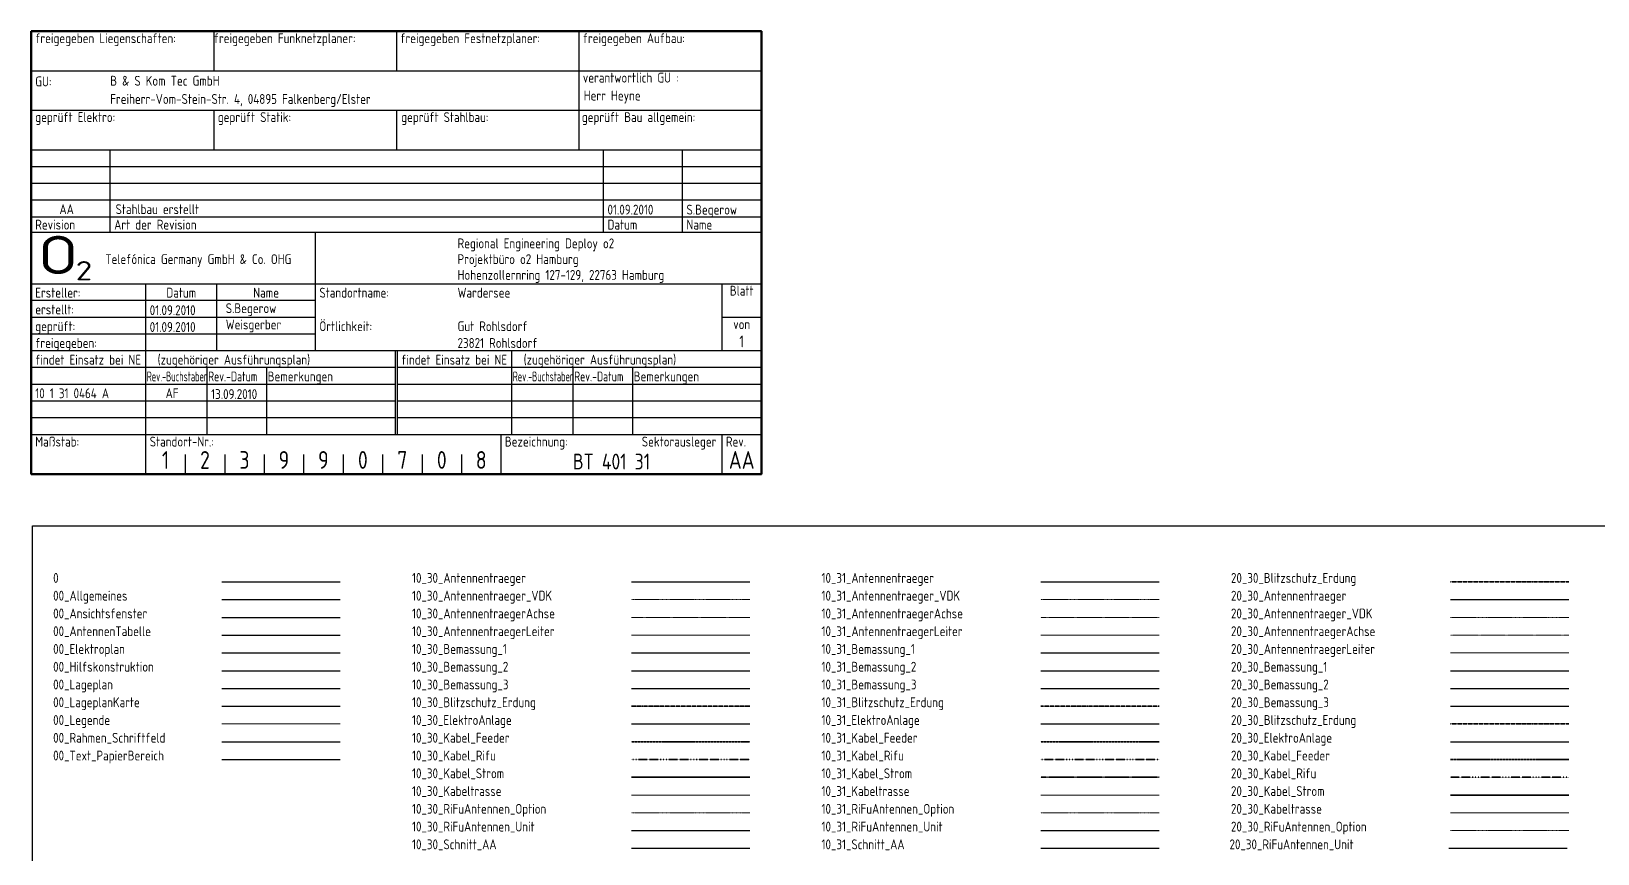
# Model space of a CAD drawing. Header units: millimetres. Extents: x -91 to 69546, y -31188 to 10802.
# Drawn here: x -91 to 39598, y -10043 to 10802 of the extents above; entities that cross this region are included whole.
import ezdxf
from ezdxf.enums import TextEntityAlignment as Align

# ---------------------------------------------------------------- set-up
doc = ezdxf.new("R2010")
doc.units = ezdxf.units.MM
for name, pattern in [('ACAD_ISO08W100', [36, 24, -3, 6, -3]), ('ACAD_ISO09W100', [45, 24, -3, 6, -3, 6, -3]), ('ACAD_ISO13W100', [36, 12, -3, 12, -3, 0, -3, 0, -3]), ('ACAD_ISO15W100', [39, 12, -3, 12, -3, 0, -3, 0, -3, 0, -3]), ('GESTRICHELT', [0.75, 0.5, -0.25]), ('MITTE', [50.8, 31.75, -6.35, 6.35, -6.35])]:
    doc.linetypes.add(name, pattern=pattern)
doc.layers.add('00_Allgemeines', color=7, linetype='Continuous')
doc.layers.add('00_LageplanKarte', color=7, linetype='Continuous')
doc.layers.add('00_Ansichtsfenster', color=7, linetype='Continuous', plot=False)
doc.layers.add('00_Hilfskonstruktion', color=31, linetype='Continuous', plot=False)
for name, color, linetype, lineweight in [('00_AntennenTabelle', 7, 'Continuous', 25), ('00_Elektroplan', 7, 'Continuous', 25), ('00_Lageplan', 7, 'Continuous', 25), ('00_Legende', 7, 'Continuous', 18), ('00_Rahmen_Schriftfeld', 7, 'Continuous', 25), ('00_Text_PapierBereich', 7, 'Continuous', 25), ('10_30_Antennentraeger', 6, 'Continuous', 25), ('10_30_Antennentraeger_VDK', 16, 'GESTRICHELT', 18), ('10_30_AntennentraegerAchse', 61, 'MITTE', 18), ('10_30_AntennentraegerLeiter', 1, 'Continuous', 18), ('10_30_Bemassung_1', 7, 'Continuous', 25), ('10_30_Bemassung_2', 2, 'Continuous', 25), ('10_30_Bemassung_3', 3, 'Continuous', 25), ('10_30_Blitzschutz_Erdung', 30, 'ACAD_ISO09W100', 35), ('10_30_ElektroAnlage', 7, 'Continuous', 25), ('10_30_Kabel_Feeder', 21, 'ACAD_ISO13W100', 35), ('10_30_Kabel_Rifu', 121, 'ACAD_ISO15W100', 35), ('10_30_Kabel_Strom', 7, 'ACAD_ISO08W100', 35), ('10_30_Kabeltrasse', 7, 'Continuous', 18), ('10_30_RiFuAntenne_Option', 121, 'GESTRICHELT', 18), ('10_30_RiFuAntenne_Unit', 141, 'Continuous', 25), ('10_30_Schnitt_AA', 7, 'Continuous', 25), ('10_31_Antennentraeger', 6, 'Continuous', 25), ('10_31_Antennentraeger_VDK', 16, 'GESTRICHELT', 18), ('10_31_AntennentraegerAchse', 61, 'MITTE', 18), ('10_31_AntennentraegerLeiter', 1, 'Continuous', 18), ('10_31_Bemassung_1', 7, 'Continuous', 25), ('10_31_Bemassung_2', 2, 'Continuous', 25), ('10_31_Bemassung_3', 3, 'Continuous', 25), ('10_31_Blitzschutz_Erdung', 30, 'ACAD_ISO09W100', 35), ('10_31_ElektroAnlage', 7, 'Continuous', 25), ('10_31_Kabel_Feeder', 21, 'ACAD_ISO13W100', 35), ('10_31_Kabel_Rifu', 121, 'ACAD_ISO15W100', 35), ('10_31_Kabel_Strom', 7, 'MITTE', 35), ('10_31_Kabeltrasse', 7, 'Continuous', 18), ('10_31_RiFuAntenne_Option', 121, 'GESTRICHELT', 18), ('10_31_RiFuAntenne_Unit', 141, 'Continuous', 25), ('10_31_Schnitt_AA', 7, 'Continuous', 25), ('20-30_Blitzschutz_ERdung', 7, 'ACAD_ISO09W100', 35), ('20_30_Antennentraeger', 7, 'Continuous', 25), ('20_30_Antennentraeger_VDK', 7, 'GESTRICHELT', 18), ('20_30_AntennentraegerAchse', 7, 'MITTE', 18), ('20_30_AntennentraegerLeiter', 7, 'Continuous', 18), ('20_30_Bemassung_1', 7, 'Continuous', 25), ('20_30_Bemassung_2', 7, 'Continuous', 25), ('20_30_Bemassung_3', 7, 'Continuous', 25), ('20_30_Blitzschutz_Erdung', 7, 'ACAD_ISO09W100', 35), ('20_30_ElektroAnlage', 7, 'Continuous', 25), ('20_30_Kabel_Feeder', 7, 'ACAD_ISO13W100', 35), ('20_30_Kabel_Rifu', 7, 'ACAD_ISO15W100', 35), ('20_30_Kabel_Strom', 7, 'ACAD_ISO08W100', 35), ('20_30_Kabeltrasse', 7, 'Continuous', 18), ('20_30_RifuAntenne_Option', 7, 'GESTRICHELT', 18), ('20_30_RiFuAntenne_Unit', 7, 'Continuous', 25)]:
    doc.layers.add(name, color=color, linetype=linetype, lineweight=lineweight)
doc.styles.add('ISOCP', font='ISOCP', dxfattribs={"width": 0.9})
doc.styles.add('Stil1', font='isocpeur.ttf')

msp = doc.modelspace()

# ---------------------------------------------------------------- linework, layer by layer
msp.add_line((4737.762, -3153.274), (7737.762, -3153.274))
at = {"layer": '00_Allgemeines'}
msp.add_line((4737.762, -3603.485), (7737.762, -3603.485), dxfattribs=at)
at = {"layer": '00_Ansichtsfenster'}
msp.add_line((4737.762, -4053.696), (7737.762, -4053.696), dxfattribs=at)
at = {"layer": '00_AntennenTabelle'}
msp.add_line((4737.762, -4503.908), (7737.762, -4503.908), dxfattribs=at)
at = {"layer": '00_Elektroplan'}
msp.add_line((4737.762, -4954.119), (7737.762, -4954.119), dxfattribs=at)
at = {"layer": '00_Hilfskonstruktion'}
msp.add_line((4737.762, -5404.33), (7737.762, -5404.33), dxfattribs=at)
msp.add_lwpolyline([(-62.57, -1734.513), (51225.941, -1734.513), (51225.941, -31187.634), (-62.57, -31187.634)], close=True, dxfattribs=at)
at = {"layer": '00_Lageplan'}
msp.add_line((4737.762, -5854.541), (7737.762, -5854.541), dxfattribs=at)
at = {"layer": '00_LageplanKarte'}
msp.add_line((4737.762, -6304.752), (7737.762, -6304.752), dxfattribs=at)
at = {"layer": '00_Legende'}
msp.add_line((4737.762, -6754.964), (7737.762, -6754.964), dxfattribs=at)
at = {"layer": '00_Rahmen_Schriftfeld'}
for p, q in [((4534.072, 10801.899), (4534.072, 9801.899)), ((9159.072, 10801.899), (9159.072, 9801.899)), ((13784.072, 10801.899), (13784.072, 9801.899)), ((-90.928, 9801.899), (18409.072, 9801.899)), ((13784.072, 9801.899), (13784.072, 7801.899)), ((-90.928, 8801.899), (18409.072, 8801.899)), ((4534.072, 8801.899), (4534.072, 7801.899)), ((9159.072, 8801.899), (9159.072, 7801.899)), ((-90.928, 7801.899), (18409.072, 7801.899)), ((1909.072, 5701.899), (1909.072, 7801.899)), ((14409.072, 5701.899), (14409.072, 7801.899)), ((16409.072, 5701.899), (16409.072, 7801.899)), ((-90.928, 7376.899), (18409.072, 7376.899)), ((-90.928, 6951.899), (18409.072, 6951.899)), ((-90.928, 6526.899), (18409.072, 6526.899)), ((-90.928, 6101.899), (18409.072, 6101.899)), ((18409.072, 5701.899), (-90.928, 5701.899)), ((7109.072, 2701.899), (7109.072, 5701.899)), ((-90.928, 4401.899), (18409.072, 4401.899)), ((2809.072, 576.899), (2809.072, 4401.899)), ((4609.072, 2701.899), (4609.072, 4401.899)), ((17409.072, 4401.899), (17409.072, 2701.899)), ((7109.072, 3976.899), (-90.928, 3976.899)), ((7109.072, 3551.899), (-90.928, 3551.899)), ((18409.072, 3551.899), (17409.072, 3551.899)), ((7109.072, 3126.899), (-90.928, 3126.899)), ((18409.072, 2701.899), (-90.928, 2701.899)), ((9133.817, 576.899), (9133.817, 2701.899)), ((9183.817, 576.899), (9183.817, 2701.899)), ((12083.817, 576.899), (12083.817, 2701.899)), ((9133.817, 2276.899), (-90.928, 2276.899)), ((4365.863, 576.899), (4365.863, 2276.899)), ((5873.154, 576.899), (5873.154, 2276.899)), ((18408.563, 2276.899), (9183.817, 2276.899)), ((13640.609, 576.899), (13640.609, 2276.899)), ((15147.9, 576.899), (15147.9, 2276.899)), ((9133.817, 1851.899), (-90.928, 1851.899)), ((18408.563, 1851.899), (9183.817, 1851.899)), ((9133.817, 1426.899), (-90.928, 1426.899)), ((9133.817, 1426.899), (-90.928, 1426.899)), ((18408.563, 1426.899), (9183.817, 1426.899)), ((9133.817, 1001.899), (-90.928, 1001.899)), ((18408.563, 1001.899), (9183.817, 1001.899)), ((18409.072, 576.899), (-90.928, 576.899)), ((2809.072, -423.101), (2809.072, 576.899)), ((11809.072, 576.899), (11809.072, -423.101)), ((17409.072, 576.899), (17409.072, -423.101)), ((3809.072, 76.899), (3809.072, -423.101)), ((4809.072, 76.899), (4809.072, -423.101)), ((5809.072, 76.899), (5809.072, -423.101)), ((6809.072, 76.899), (6809.072, -423.101)), ((7809.072, 76.899), (7809.072, -423.101)), ((8809.072, 76.899), (8809.072, -423.101)), ((9809.072, 76.899), (9809.072, -423.101)), ((10809.072, 76.899), (10809.072, -423.101)), ((4737.762, -7205.175), (7737.762, -7205.175))]:
    msp.add_line(p, q, dxfattribs=at)
at = {"layer": '00_Rahmen_Schriftfeld', "lineweight": 50}
msp.add_lwpolyline([(-90.928, 10801.899), (18409.072, 10801.899), (18409.072, -423.101), (-90.928, -423.101)], close=True, dxfattribs=at)
at = {"layer": '00_Text_PapierBereich'}
msp.add_line((4737.762, -7655.386), (7737.762, -7655.386), dxfattribs=at)
at = {"layer": '10_30_Antennentraeger'}
msp.add_line((15113.486, -3153.274), (18113.486, -3153.274), dxfattribs=at)
at = {"layer": '10_30_Antennentraeger_VDK', "ltscale": 5}
msp.add_line((15113.486, -3603.485), (18113.486, -3603.485), dxfattribs=at)
at = {"layer": '10_30_AntennentraegerAchse', "ltscale": 0.1}
msp.add_line((15113.486, -4053.696), (18113.486, -4053.696), dxfattribs=at)
at = {"layer": '10_30_AntennentraegerLeiter'}
msp.add_line((15113.486, -4503.908), (18113.486, -4503.908), dxfattribs=at)
at = {"layer": '10_30_Bemassung_1'}
msp.add_line((15113.486, -4954.119), (18113.486, -4954.119), dxfattribs=at)
at = {"layer": '10_30_Bemassung_2'}
msp.add_line((15113.486, -5404.33), (18113.486, -5404.33), dxfattribs=at)
at = {"layer": '10_30_Bemassung_3'}
msp.add_line((15113.486, -5854.541), (18113.486, -5854.541), dxfattribs=at)
at = {"layer": '10_30_Blitzschutz_Erdung'}
msp.add_line((15113.486, -6304.752), (18113.486, -6304.752), dxfattribs=at)
at = {"layer": '10_30_ElektroAnlage'}
msp.add_line((15113.486, -6754.964), (18113.486, -6754.964), dxfattribs=at)
at = {"layer": '10_30_Kabel_Feeder', "ltscale": 0.1}
msp.add_line((15113.486, -7205.175), (18113.486, -7205.175), dxfattribs=at)
at = {"layer": '10_30_Kabel_Rifu', "ltscale": 0.1}
msp.add_line((15113.486, -7655.386), (18113.486, -7655.386), dxfattribs=at)
at = {"layer": '10_30_Kabel_Strom', "ltscale": 0.1}
msp.add_line((15113.486, -8105.597), (18113.486, -8105.597), dxfattribs=at)
at = {"layer": '10_30_Kabeltrasse'}
msp.add_line((15113.486, -8555.808), (18113.486, -8555.808), dxfattribs=at)
at = {"layer": '10_30_RiFuAntenne_Option', "ltscale": 5}
msp.add_line((15113.486, -9006.019), (18113.486, -9006.019), dxfattribs=at)
at = {"layer": '10_30_RiFuAntenne_Unit', "ltscale": 5}
msp.add_line((15113.486, -9456.231), (18113.486, -9456.231), dxfattribs=at)
at = {"layer": '10_30_Schnitt_AA'}
msp.add_line((15113.486, -9906.442), (18113.486, -9906.442), dxfattribs=at)
at = {"layer": '10_31_Antennentraeger'}
msp.add_line((25489.209, -3153.274), (28489.209, -3153.274), dxfattribs=at)
at = {"layer": '10_31_Antennentraeger_VDK', "ltscale": 5}
msp.add_line((25489.209, -3603.485), (28489.209, -3603.485), dxfattribs=at)
at = {"layer": '10_31_AntennentraegerAchse', "ltscale": 0.1}
msp.add_line((25489.209, -4053.696), (28489.209, -4053.696), dxfattribs=at)
at = {"layer": '10_31_AntennentraegerLeiter'}
msp.add_line((25489.209, -4503.908), (28489.209, -4503.908), dxfattribs=at)
at = {"layer": '10_31_Bemassung_1'}
msp.add_line((25489.209, -4954.119), (28489.209, -4954.119), dxfattribs=at)
at = {"layer": '10_31_Bemassung_2'}
msp.add_line((25489.209, -5404.33), (28489.209, -5404.33), dxfattribs=at)
at = {"layer": '10_31_Bemassung_3'}
msp.add_line((25489.209, -5854.541), (28489.209, -5854.541), dxfattribs=at)
at = {"layer": '10_31_Blitzschutz_Erdung'}
msp.add_line((25489.209, -6304.752), (28489.209, -6304.752), dxfattribs=at)
at = {"layer": '10_31_ElektroAnlage'}
msp.add_line((25489.209, -6754.964), (28489.209, -6754.964), dxfattribs=at)
at = {"layer": '10_31_Kabel_Feeder', "ltscale": 0.1}
msp.add_line((25489.209, -7205.175), (28489.209, -7205.175), dxfattribs=at)
at = {"layer": '10_31_Kabel_Rifu', "ltscale": 0.1}
msp.add_line((25489.209, -7655.386), (28489.209, -7655.386), dxfattribs=at)
at = {"layer": '10_31_Kabel_Strom', "ltscale": 0.1}
msp.add_line((25489.209, -8105.597), (28489.209, -8105.597), dxfattribs=at)
at = {"layer": '10_31_Kabeltrasse'}
msp.add_line((25489.209, -8555.808), (28489.209, -8555.808), dxfattribs=at)
at = {"layer": '10_31_RiFuAntenne_Option', "ltscale": 5}
msp.add_line((25489.209, -9006.019), (28489.209, -9006.019), dxfattribs=at)
at = {"layer": '10_31_RiFuAntenne_Unit', "ltscale": 5}
msp.add_line((25489.209, -9456.231), (28489.209, -9456.231), dxfattribs=at)
at = {"layer": '10_31_Schnitt_AA'}
msp.add_line((25489.209, -9906.442), (28489.209, -9906.442), dxfattribs=at)
at = {"layer": '20-30_Blitzschutz_ERdung'}
msp.add_line((35864.932, -3153.274), (38864.932, -3153.274), dxfattribs=at)
at = {"layer": '20_30_Antennentraeger'}
msp.add_line((35864.932, -3603.485), (38864.932, -3603.485), dxfattribs=at)
at = {"layer": '20_30_Antennentraeger_VDK', "ltscale": 5}
msp.add_line((35864.932, -4053.696), (38864.932, -4053.696), dxfattribs=at)
at = {"layer": '20_30_AntennentraegerAchse', "ltscale": 0.1}
msp.add_line((35864.932, -4503.908), (38864.932, -4503.908), dxfattribs=at)
at = {"layer": '20_30_AntennentraegerLeiter'}
msp.add_line((35864.932, -4954.119), (38864.932, -4954.119), dxfattribs=at)
at = {"layer": '20_30_Bemassung_1'}
msp.add_line((35864.932, -5404.33), (38864.932, -5404.33), dxfattribs=at)
at = {"layer": '20_30_Bemassung_2'}
msp.add_line((35864.932, -5854.541), (38864.932, -5854.541), dxfattribs=at)
at = {"layer": '20_30_Bemassung_3'}
msp.add_line((35864.932, -6304.752), (38864.932, -6304.752), dxfattribs=at)
at = {"layer": '20_30_Blitzschutz_Erdung'}
msp.add_line((35864.932, -6754.964), (38864.932, -6754.964), dxfattribs=at)
at = {"layer": '20_30_ElektroAnlage'}
msp.add_line((35864.932, -7205.175), (38864.932, -7205.175), dxfattribs=at)
at = {"layer": '20_30_Kabel_Feeder', "ltscale": 0.1}
msp.add_line((35864.932, -7655.386), (38864.932, -7655.386), dxfattribs=at)
at = {"layer": '20_30_Kabel_Rifu', "ltscale": 0.1}
msp.add_line((35864.932, -8105.597), (38864.932, -8105.597), dxfattribs=at)
at = {"layer": '20_30_Kabel_Strom', "ltscale": 0.1}
msp.add_line((35864.932, -8555.808), (38864.932, -8555.808), dxfattribs=at)
at = {"layer": '20_30_Kabeltrasse'}
msp.add_line((35864.932, -9006.019), (38864.932, -9006.019), dxfattribs=at)
at = {"layer": '20_30_RifuAntenne_Option', "ltscale": 5}
msp.add_line((35864.932, -9456.231), (38864.932, -9456.231), dxfattribs=at)
at = {"layer": '20_30_RiFuAntenne_Unit'}
msp.add_line((35827.95, -9906.442), (38827.95, -9906.442), dxfattribs=at)

# ---------------------------------------------------------------- texts
at = {"style": 'ISOCP', "width": 0.9}
msp.add_text('0', height=250, dxfattribs=at).set_placement((461.811, -3253.274), align=Align.BOTTOM_LEFT)
at = {"layer": '00_Allgemeines', "style": 'ISOCP', "width": 0.9}
msp.add_text('00_Allgemeines', height=250, dxfattribs=at).set_placement((461.811, -3703.485), align=Align.BOTTOM_LEFT)
at = {"layer": '00_Ansichtsfenster', "style": 'ISOCP', "width": 0.9}
msp.add_text('00_Ansichtsfenster', height=250, dxfattribs=at).set_placement((461.811, -4153.696), align=Align.BOTTOM_LEFT)
at = {"layer": '00_AntennenTabelle', "style": 'ISOCP', "width": 0.9}
msp.add_text('00_AntennenTabelle', height=250, dxfattribs=at).set_placement((461.811, -4603.908), align=Align.BOTTOM_LEFT)
at = {"layer": '00_Elektroplan', "style": 'ISOCP', "width": 0.9}
msp.add_text('00_Elektroplan', height=250, dxfattribs=at).set_placement((461.811, -5054.119), align=Align.BOTTOM_LEFT)
at = {"layer": '00_Hilfskonstruktion', "style": 'ISOCP', "width": 0.9}
msp.add_text('00_Hilfskonstruktion', height=250, dxfattribs=at).set_placement((461.811, -5504.33), align=Align.BOTTOM_LEFT)
at = {"layer": '00_Lageplan', "style": 'ISOCP', "width": 0.9}
msp.add_text('00_Lageplan', height=250, dxfattribs=at).set_placement((461.811, -5954.541), align=Align.BOTTOM_LEFT)
at = {"layer": '00_LageplanKarte', "style": 'ISOCP', "width": 0.9}
msp.add_text('00_LageplanKarte', height=250, dxfattribs=at).set_placement((461.811, -6404.752), align=Align.BOTTOM_LEFT)
at = {"layer": '00_Legende', "style": 'ISOCP', "width": 0.9}
msp.add_text('00_Legende', height=250, dxfattribs=at).set_placement((461.811, -6854.964), align=Align.BOTTOM_LEFT)
at = {"layer": '00_Rahmen_Schriftfeld', "style": 'ISOCP', "width": 0.9}
for s, p in [('Regional Engineering Deploy o2', (10709.571, 5301.899)), ('Telefónica Germany GmbH & Co. OHG', (1782.282, 4901.899)), ('Projektbüro o2 Hamburg', (10709.571, 4901.899)), ('Hohenzollernring 127-129, 22763 Hamburg', (10709.571, 4501.899)), ('Wardersee', (10709.072, 4051.899)), ('Gut Rohlsdorf', (10709.072, 3201.899)), ('23821 Rohlsdorf', (10709.072, 2776.899)), ('10 1 31 0464 A', (9.072, 1501.899))]:
    msp.add_text(s, height=250, dxfattribs=at).set_placement(p)
at = {"layer": '00_Rahmen_Schriftfeld', "lineweight": 50, "style": 'ISOCP', "width": 0.9}
for s, p in [('1', (3309.072, -423.101)), ('2', (4309.072, -423.101)), ('3', (5309.072, -423.101)), ('9', (6309.072, -423.101)), ('9', (7309.072, -423.101)), ('0', (8309.072, -423.101)), ('7', (9309.072, -423.101)), ('0', (10309.072, -423.101)), ('8', (11309.072, -423.101))]:
    msp.add_text(s, height=450, dxfattribs=at).set_placement(p, align=Align.BOTTOM_CENTER)
at = {"layer": '00_Rahmen_Schriftfeld', "style": 'ISOCP', "width": 0.9}
msp.add_text('00_Rahmen_Schriftfeld', height=250, dxfattribs=at).set_placement((461.811, -7305.175), align=Align.BOTTOM_LEFT)
at = {"layer": '00_Text_PapierBereich', "style": 'ISOCP'}
for s, width, p in [('freigegeben Liegenschaften:', 0.9, (9.072, 10501.899)), ('freigegeben Funknetzplaner:', 0.9, (4534.072, 10501.899)), ('freigegeben Festnetzplaner:', 0.9, (9259.072, 10501.899)), ('freigegeben Aufbau:', 0.9, (13884.072, 10501.899)), ('GU:', 0.9, (9.072, 9406.295)), ('B & S Kom Tec GmbH', 0.9, (1909.072, 9423.56)), ('verantwortlich GU :', 0.9, (13884.072, 9501.899)), ('Freiherr-Vom-Stein-Str. 4, 04895 Falkenberg/Elster', 0.9, (1909.072, 8961.256)), ('Herr Heyne', 0.9, (13905.114, 9047.951)), ('geprüft Elektro:', 0.9, (9.072, 8501.899)), ('geprüft Statik:', 0.9, (4634.072, 8501.899)), ('geprüft Stahlbau:', 0.9, (9281.646, 8501.899)), ('geprüft Bau allgemein:', 0.9, (13858.067, 8501.899)), ('AA', 0.9, (622.309, 6168.003)), ('Stahlbau erstellt', 0.9, (2043.969, 6168.003)), ('01.09.2010', 0.9, (14508.474, 6156.634)), ('S.Begerow', 0.9, (16510.406, 6156.634)), ('Revision', 0.9, (9.072, 5776.899)), ('Art der Revision', 0.9, (2009.072, 5776.899)), ('Datum', 0.9, (14509.072, 5776.899)), ('Name', 0.9, (16509.072, 5776.899)), ('Ersteller:', 0.9, (9.072, 4051.899)), ('Standortname:', 0.9, (7209.072, 4051.899)), ('erstellt:', 0.9, (9.072, 3626.899)), ('01.09.2010', 0.9, (2908.474, 3606.634)), ('S.Begerow', 0.9, (4835.625, 3657.974)), ('geprüft:', 0.9, (9.072, 3201.899)), ('01.09.2010', 0.9, (2908.474, 3181.634)), ('Weisgerber', 0.9, (4835.625, 3245.054)), ('Örtlichkeit:', 0.9, (7209.072, 3201.899)), ('freigegeben:', 0.9, (9.072, 2776.899)), ('findet Einsatz bei NE', 0.9, (9.072, 2351.899)), ('(zugehöriger Ausführungsplan)', 0.9, (3109.072, 2356.243)), ('findet Einsatz bei NE', 0.9, (9283.817, 2351.899)), ('(zugehöriger Ausführungsplan)', 0.9, (12383.817, 2356.243)), ('Rev.-Buchstaben', 0.6, (2834.418, 1929.001)), ('Rev.-Datum', 0.8, (4391.209, 1929.001)), ('Bemerkungen', 0.9, (5898.501, 1929.001)), ('Rev.-Buchstaben', 0.6, (12109.163, 1929.001)), ('Rev.-Datum', 0.8, (13665.955, 1929.001)), ('Bemerkungen', 0.9, (15173.246, 1929.001)), ('AF', 0.9, (3311.638, 1504.001)), ('13.09.2010', 0.9, (4465.266, 1481.634)), ('Maßstab:', 0.9, (9.072, 276.899)), ('Standort-Nr.:', 0.9, (2909.072, 276.899)), ('Bezeichnung:', 0.9, (11909.072, 276.899)), ('Rev.', 0.9, (17509.072, 276.899))]:
    msp.add_text(s, height=250, dxfattribs=dict(at, width=width)).set_placement(p)
at = {"layer": '00_Text_PapierBereich', "color": 180, "style": 'Stil1'}
for s, height, width, p, p2 in [('O', 971.577, 1.314504, (78.647, 4647.118), (1100.361, 4647.118)), ('2', 485.789, 1.228493, (1033.868, 4491.155), (1451.619, 4491.155))]:
    msp.add_text(s, height=height, dxfattribs=dict(at, width=width)).set_placement(p, p2, align=Align.FIT)
at = {"layer": '00_Text_PapierBereich', "style": 'ISOCP', "width": 0.9}
for s, height, p in [('Datum', 250, (3709.072, 3976.899)), ('Name', 250, (5859.072, 3976.899)), ('Blatt', 250, (17909.072, 4026.899)), ('von', 250, (17909.072, 3176.899)), ('1', 300, (17909.072, 2701.899))]:
    msp.add_text(s, height=height, dxfattribs=at).set_placement(p, align=Align.BOTTOM_CENTER)
msp.add_text('Sektorausleger', height=250, dxfattribs=at).set_placement((17267.719, 276.899), align=Align.RIGHT)
at = {"layer": '00_Text_PapierBereich', "lineweight": 50, "style": 'ISOCP', "width": 0.9}
for s, height, p in [('BT 401 31', 400, (14609.072, -423.101)), ('AA', 450, (17909.072, -423.101))]:
    msp.add_text(s, height=height, dxfattribs=at).set_placement(p, align=Align.BOTTOM_CENTER)
at = {"layer": '00_Text_PapierBereich', "style": 'ISOCP', "width": 0.9}
msp.add_text('00_Text_PapierBereich', height=250, dxfattribs=at).set_placement((461.811, -7755.386), align=Align.BOTTOM_LEFT)
at = {"layer": '10_30_Antennentraeger', "style": 'ISOCP', "width": 0.9}
msp.add_text('10_30_Antennentraeger', height=250, dxfattribs=at).set_placement((9555.219, -3253.274), align=Align.BOTTOM_LEFT)
at = {"layer": '10_30_Antennentraeger_VDK', "ltscale": 5, "style": 'ISOCP', "width": 0.9}
msp.add_text('10_30_Antennentraeger_VDK', height=250, dxfattribs=at).set_placement((9555.219, -3703.485), align=Align.BOTTOM_LEFT)
at = {"layer": '10_30_AntennentraegerAchse', "ltscale": 0.1, "style": 'ISOCP', "width": 0.9}
msp.add_text('10_30_AntennentraegerAchse', height=250, dxfattribs=at).set_placement((9555.219, -4153.696), align=Align.BOTTOM_LEFT)
at = {"layer": '10_30_AntennentraegerLeiter', "style": 'ISOCP', "width": 0.9}
msp.add_text('10_30_AntennentraegerLeiter', height=250, dxfattribs=at).set_placement((9555.219, -4603.908), align=Align.BOTTOM_LEFT)
at = {"layer": '10_30_Bemassung_1', "style": 'ISOCP', "width": 0.9}
msp.add_text('10_30_Bemassung_1', height=250, dxfattribs=at).set_placement((9555.219, -5054.119), align=Align.BOTTOM_LEFT)
at = {"layer": '10_30_Bemassung_2', "style": 'ISOCP', "width": 0.9}
msp.add_text('10_30_Bemassung_2', height=250, dxfattribs=at).set_placement((9555.219, -5504.33), align=Align.BOTTOM_LEFT)
at = {"layer": '10_30_Bemassung_3', "style": 'ISOCP', "width": 0.9}
msp.add_text('10_30_Bemassung_3', height=250, dxfattribs=at).set_placement((9555.219, -5954.541), align=Align.BOTTOM_LEFT)
at = {"layer": '10_30_Blitzschutz_Erdung', "style": 'ISOCP', "width": 0.9}
msp.add_text('10_30_Blitzschutz_Erdung', height=250, dxfattribs=at).set_placement((9555.219, -6404.752), align=Align.BOTTOM_LEFT)
at = {"layer": '10_30_ElektroAnlage', "style": 'ISOCP', "width": 0.9}
msp.add_text('10_30_ElektroAnlage', height=250, dxfattribs=at).set_placement((9555.219, -6854.964), align=Align.BOTTOM_LEFT)
at = {"layer": '10_30_Kabel_Feeder', "ltscale": 0.1, "style": 'ISOCP', "width": 0.9}
msp.add_text('10_30_Kabel_Feeder', height=250, dxfattribs=at).set_placement((9555.219, -7305.175), align=Align.BOTTOM_LEFT)
at = {"layer": '10_30_Kabel_Rifu', "ltscale": 0.1, "style": 'ISOCP', "width": 0.9}
msp.add_text('10_30_Kabel_Rifu', height=250, dxfattribs=at).set_placement((9555.219, -7755.386), align=Align.BOTTOM_LEFT)
at = {"layer": '10_30_Kabel_Strom', "ltscale": 0.1, "style": 'ISOCP', "width": 0.9}
msp.add_text('10_30_Kabel_Strom', height=250, dxfattribs=at).set_placement((9555.219, -8205.597), align=Align.BOTTOM_LEFT)
at = {"layer": '10_30_Kabeltrasse', "style": 'ISOCP', "width": 0.9}
msp.add_text('10_30_Kabeltrasse', height=250, dxfattribs=at).set_placement((9555.219, -8655.808), align=Align.BOTTOM_LEFT)
at = {"layer": '10_30_RiFuAntenne_Option', "ltscale": 5, "style": 'ISOCP', "width": 0.9}
msp.add_text('10_30_RiFuAntennen_Option', height=250, dxfattribs=at).set_placement((9555.219, -9106.019), align=Align.BOTTOM_LEFT)
at = {"layer": '10_30_RiFuAntenne_Unit', "ltscale": 5, "style": 'ISOCP', "width": 0.9}
msp.add_text('10_30_RiFuAntennen_Unit', height=250, dxfattribs=at).set_placement((9555.219, -9556.231), align=Align.BOTTOM_LEFT)
at = {"layer": '10_30_Schnitt_AA', "style": 'ISOCP', "width": 0.9}
msp.add_text('10_30_Schnitt_AA', height=250, dxfattribs=at).set_placement((9555.219, -10006.442), align=Align.BOTTOM_LEFT)
at = {"layer": '10_31_Antennentraeger', "style": 'ISOCP', "width": 0.9}
msp.add_text('10_31_Antennentraeger', height=250, dxfattribs=at).set_placement((19930.942, -3253.274), align=Align.BOTTOM_LEFT)
at = {"layer": '10_31_Antennentraeger_VDK', "ltscale": 5, "style": 'ISOCP', "width": 0.9}
msp.add_text('10_31_Antennentraeger_VDK', height=250, dxfattribs=at).set_placement((19930.942, -3703.485), align=Align.BOTTOM_LEFT)
at = {"layer": '10_31_AntennentraegerAchse', "ltscale": 0.1, "style": 'ISOCP', "width": 0.9}
msp.add_text('10_31_AntennentraegerAchse', height=250, dxfattribs=at).set_placement((19930.942, -4153.696), align=Align.BOTTOM_LEFT)
at = {"layer": '10_31_AntennentraegerLeiter', "style": 'ISOCP', "width": 0.9}
msp.add_text('10_31_AntennentraegerLeiter', height=250, dxfattribs=at).set_placement((19930.942, -4603.908), align=Align.BOTTOM_LEFT)
at = {"layer": '10_31_Bemassung_1', "style": 'ISOCP', "width": 0.9}
msp.add_text('10_31_Bemassung_1', height=250, dxfattribs=at).set_placement((19930.942, -5054.119), align=Align.BOTTOM_LEFT)
at = {"layer": '10_31_Bemassung_2', "style": 'ISOCP', "width": 0.9}
msp.add_text('10_31_Bemassung_2', height=250, dxfattribs=at).set_placement((19930.942, -5504.33), align=Align.BOTTOM_LEFT)
at = {"layer": '10_31_Bemassung_3', "style": 'ISOCP', "width": 0.9}
msp.add_text('10_31_Bemassung_3', height=250, dxfattribs=at).set_placement((19930.942, -5954.541), align=Align.BOTTOM_LEFT)
at = {"layer": '10_31_Blitzschutz_Erdung', "style": 'ISOCP', "width": 0.9}
msp.add_text('10_31_Blitzschutz_Erdung', height=250, dxfattribs=at).set_placement((19930.942, -6404.752), align=Align.BOTTOM_LEFT)
at = {"layer": '10_31_ElektroAnlage', "style": 'ISOCP', "width": 0.9}
msp.add_text('10_31_ElektroAnlage', height=250, dxfattribs=at).set_placement((19930.942, -6854.964), align=Align.BOTTOM_LEFT)
at = {"layer": '10_31_Kabel_Feeder', "ltscale": 0.1, "style": 'ISOCP', "width": 0.9}
msp.add_text('10_31_Kabel_Feeder', height=250, dxfattribs=at).set_placement((19930.942, -7305.175), align=Align.BOTTOM_LEFT)
at = {"layer": '10_31_Kabel_Rifu', "ltscale": 0.1, "style": 'ISOCP', "width": 0.9}
msp.add_text('10_31_Kabel_Rifu', height=250, dxfattribs=at).set_placement((19930.942, -7755.386), align=Align.BOTTOM_LEFT)
at = {"layer": '10_31_Kabel_Strom', "ltscale": 0.1, "style": 'ISOCP', "width": 0.9}
msp.add_text('10_31_Kabel_Strom', height=250, dxfattribs=at).set_placement((19930.942, -8205.597), align=Align.BOTTOM_LEFT)
at = {"layer": '10_31_Kabeltrasse', "style": 'ISOCP', "width": 0.9}
msp.add_text('10_31_Kabeltrasse', height=250, dxfattribs=at).set_placement((19930.942, -8655.808), align=Align.BOTTOM_LEFT)
at = {"layer": '10_31_RiFuAntenne_Option', "ltscale": 5, "style": 'ISOCP', "width": 0.9}
msp.add_text('10_31_RiFuAntennen_Option', height=250, dxfattribs=at).set_placement((19930.942, -9106.019), align=Align.BOTTOM_LEFT)
at = {"layer": '10_31_RiFuAntenne_Unit', "ltscale": 5, "style": 'ISOCP', "width": 0.9}
msp.add_text('10_31_RiFuAntennen_Unit', height=250, dxfattribs=at).set_placement((19930.942, -9556.231), align=Align.BOTTOM_LEFT)
at = {"layer": '10_31_Schnitt_AA', "style": 'ISOCP', "width": 0.9}
msp.add_text('10_31_Schnitt_AA', height=250, dxfattribs=at).set_placement((19930.942, -10006.442), align=Align.BOTTOM_LEFT)
at = {"layer": '20-30_Blitzschutz_ERdung', "style": 'ISOCP', "width": 0.9}
msp.add_text('20_30_Blitzschutz_Erdung', height=250, dxfattribs=at).set_placement((30306.666, -3253.274), align=Align.BOTTOM_LEFT)
at = {"layer": '20_30_Antennentraeger', "style": 'ISOCP', "width": 0.9}
msp.add_text('20_30_Antennentraeger', height=250, dxfattribs=at).set_placement((30306.666, -3703.485), align=Align.BOTTOM_LEFT)
at = {"layer": '20_30_Antennentraeger_VDK', "ltscale": 5, "style": 'ISOCP', "width": 0.9}
msp.add_text('20_30_Antennentraeger_VDK', height=250, dxfattribs=at).set_placement((30306.666, -4153.696), align=Align.BOTTOM_LEFT)
at = {"layer": '20_30_AntennentraegerAchse', "ltscale": 0.1, "style": 'ISOCP', "width": 0.9}
msp.add_text('20_30_AntennentraegerAchse', height=250, dxfattribs=at).set_placement((30306.666, -4603.908), align=Align.BOTTOM_LEFT)
at = {"layer": '20_30_AntennentraegerLeiter', "style": 'ISOCP', "width": 0.9}
msp.add_text('20_30_AntennentraegerLeiter', height=250, dxfattribs=at).set_placement((30306.666, -5054.119), align=Align.BOTTOM_LEFT)
at = {"layer": '20_30_Bemassung_1', "style": 'ISOCP', "width": 0.9}
msp.add_text('20_30_Bemassung_1', height=250, dxfattribs=at).set_placement((30306.666, -5504.33), align=Align.BOTTOM_LEFT)
at = {"layer": '20_30_Bemassung_2', "style": 'ISOCP', "width": 0.9}
msp.add_text('20_30_Bemassung_2', height=250, dxfattribs=at).set_placement((30306.666, -5954.541), align=Align.BOTTOM_LEFT)
at = {"layer": '20_30_Bemassung_3', "style": 'ISOCP', "width": 0.9}
msp.add_text('20_30_Bemassung_3', height=250, dxfattribs=at).set_placement((30306.666, -6404.752), align=Align.BOTTOM_LEFT)
at = {"layer": '20_30_Blitzschutz_Erdung', "style": 'ISOCP', "width": 0.9}
msp.add_text('20_30_Blitzschutz_Erdung', height=250, dxfattribs=at).set_placement((30306.666, -6854.964), align=Align.BOTTOM_LEFT)
at = {"layer": '20_30_ElektroAnlage', "style": 'ISOCP', "width": 0.9}
msp.add_text('20_30_ElektroAnlage', height=250, dxfattribs=at).set_placement((30306.666, -7305.175), align=Align.BOTTOM_LEFT)
at = {"layer": '20_30_Kabel_Feeder', "ltscale": 0.1, "style": 'ISOCP', "width": 0.9}
msp.add_text('20_30_Kabel_Feeder', height=250, dxfattribs=at).set_placement((30306.666, -7755.386), align=Align.BOTTOM_LEFT)
at = {"layer": '20_30_Kabel_Rifu', "ltscale": 0.1, "style": 'ISOCP', "width": 0.9}
msp.add_text('20_30_Kabel_Rifu', height=250, dxfattribs=at).set_placement((30306.666, -8205.597), align=Align.BOTTOM_LEFT)
at = {"layer": '20_30_Kabel_Strom', "ltscale": 0.1, "style": 'ISOCP', "width": 0.9}
msp.add_text('20_30_Kabel_Strom', height=250, dxfattribs=at).set_placement((30306.666, -8655.808), align=Align.BOTTOM_LEFT)
at = {"layer": '20_30_Kabeltrasse', "style": 'ISOCP', "width": 0.9}
msp.add_text('20_30_Kabeltrasse', height=250, dxfattribs=at).set_placement((30306.666, -9106.019), align=Align.BOTTOM_LEFT)
at = {"layer": '20_30_RifuAntenne_Option', "ltscale": 5, "style": 'ISOCP', "width": 0.9}
msp.add_text('20_30_RiFuAntennen_Option', height=250, dxfattribs=at).set_placement((30306.666, -9556.231), align=Align.BOTTOM_LEFT)
at = {"layer": '20_30_RiFuAntenne_Unit', "style": 'ISOCP', "width": 0.9}
msp.add_text('20_30_RiFuAntennen_Unit', height=250, dxfattribs=at).set_placement((30269.683, -10006.442), align=Align.BOTTOM_LEFT)

doc.saveas('drawing.dxf')
